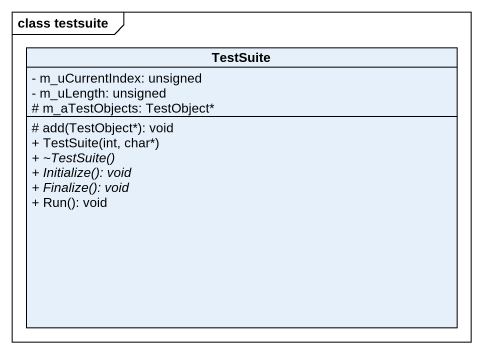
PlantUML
@startuml
mainframe class testsuite
hide circle
hide empty members
skinparam classAttributeIconSize 0
class TestSuite {
  - m_uCurrentIndex: unsigned
  - m_uLength: unsigned
  # m_aTestObjects: TestObject*
  # add(TestObject*): void
  + TestSuite(int, char*)
  {abstract} + ~TestSuite()
  {abstract} + Initialize(): void
  {abstract} + Finalize(): void
  + Run(): void
}
@enduml
